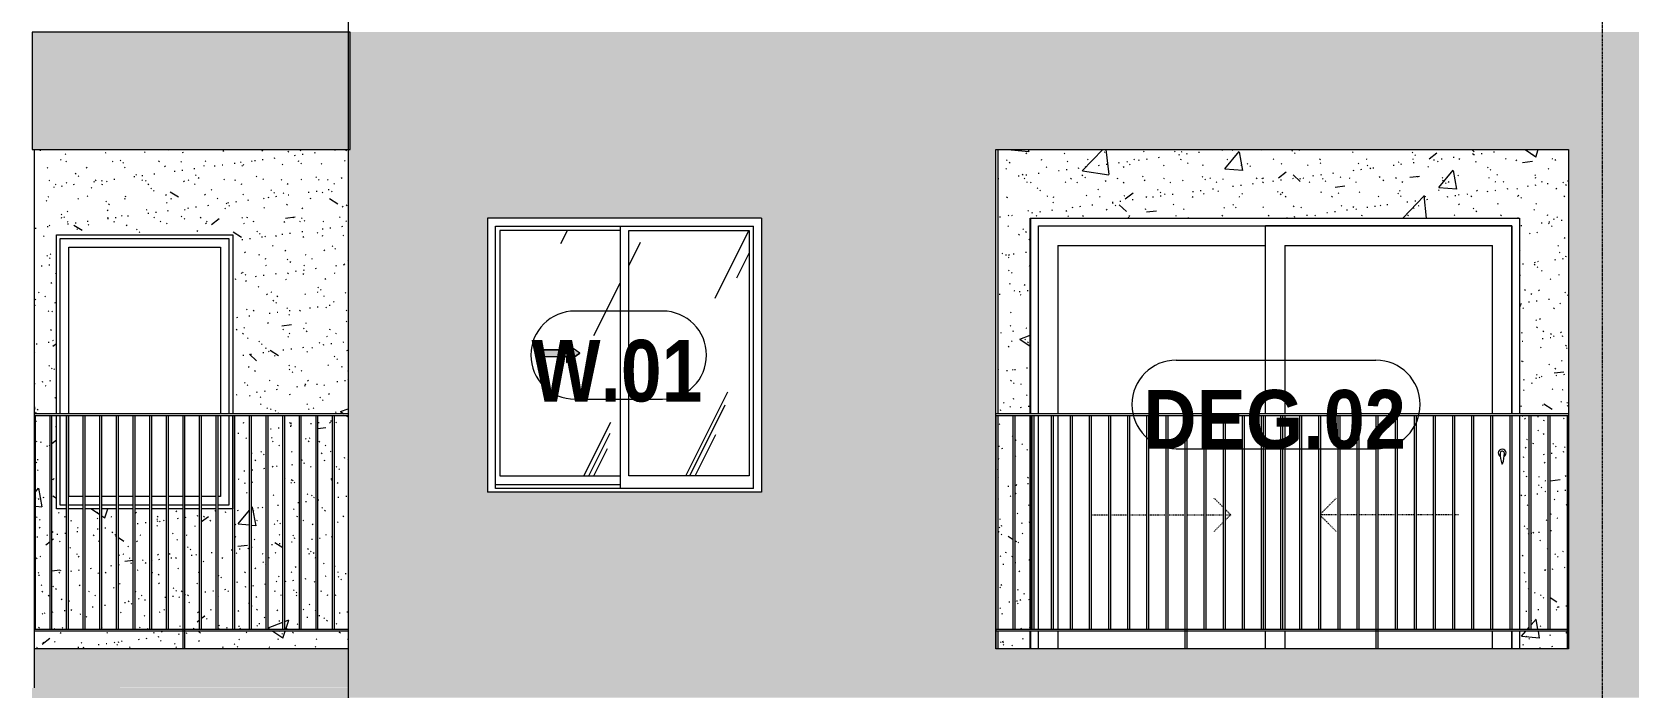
# Model space of a CAD drawing. Header units: millimetres. Extents: x 9199 to 175431, y -4466 to 35300.
# Drawn here: x 119576 to 127776, y 5600 to 8950 of the extents above; entities that cross this region are included whole.
import ezdxf

# ---------------------------------------------------------------- set-up
doc = ezdxf.new("R2010")
doc.units = ezdxf.units.MM
for name, pattern in [('1 NÉT CALL OUT', [6, 3, -3]), ('Dash', [6, 3, -3]), ('Grid Line', [22.225, 12.7, -3.175, 3.175, -3.175])]:
    doc.linetypes.add(name, pattern=pattern)
for name, color, linetype, lineweight in [('0-2', 250, 'Continuous', 5), ('A-DETL-GENF', 92, 'Continuous', 9), ('A-DETL-GENF-1', 92, '1 NÉT CALL OUT', 9), ('A-DOOR', 31, 'Continuous', 9), ('A-DOOR-FRAM', 31, 'Continuous', 9), ('A-DOOR-HDLN', 31, 'Dash', 18), ('A-DOOR-IDEN', 31, 'Continuous', 9), ('A-FLOR-HRAL', 11, 'Continuous', 9), ('A-FLOR-HRAL-1', 253, 'Continuous', 9), ('A-GLAZ', 151, 'Continuous', 9), ('A-GLAZ-1', 253, 'Continuous', 9), ('A-GLAZ-2', 7, 'Continuous', 9), ('A-GLAZ-3', 7, '1 NÉT CALL OUT', 9), ('A-GLAZ-IDEN', 152, 'Continuous', 9), ('A-WALL', 113, 'Continuous', 9), ('A-WALL-PATT-1', 9, 'Continuous', 9), ('A-WALL-PATT-2', 111, 'Continuous', 5), ('I-WALL', 2, 'Continuous', 9), ('I-WALL-1', 7, 'Continuous', 9), ('S-COLS-1', 7, 'Continuous', 9), ('S-GRID-1', 1, 'Grid Line', 9)]:
    doc.layers.add(name, color=color, linetype=linetype, lineweight=lineweight)
doc.styles.add('Arial_B_1', font='arialbd.ttf', dxfattribs={"width": 0.85, "height": 315})
doc.styles.add('Arial_B_2', font='arialbd.ttf', dxfattribs={"width": 0.9, "height": 300})
pattern_1 = [(50, (-51555.6, 1200), (1093.104, -95.634), [114.3, -1257.3]), (355, (-51555.6, 1200), (-211.46, 1146.34), [91.44, -1005.84]), (100.451, (-51464.5, 1192), (881.66, 1050.7), [97.14, -1068.54]), (46.184, (-51555.6, 1504.8), (1626.47, -252.26), [171.45, -1885.95]), (96.636, (-51420, 1483.8), (1424.42, 1484.57), [145.71, -1602.81]), (351.184, (-51555.6, 1504.8), (1424.43, 1484.55), [137.16, -1508.76]), (21, (-51403.2, 1428.6), (909.686, -613.59), [114.3, -1257.3]), (326, (-51403.2, 1428.6), (370.81, 1105.13), [91.44, -1005.84]), (71.451, (-51327.4, 1377.5), (1280.5, 491.53), [97.14, -1068.54]), (37.5, (-51555.58, 1200), (18.531, 507.33), [50.292, -943.356, 50.292, -970.788, -1009.65]), (37.5, (-51555.58, 1200), (18.531, 507.33), [-2014.73, 50.29, -959.36]), (7.5, (-51555.6, 1200), (400.918, 601.084), [50.292, -531.876, 50.292, -920.496, -384.81]), (7.5, (-51555.6, 1200), (400.918, 601.084), [-1552.956, 50.29, -334.52]), (327.5, (-51895.43, 1200), (813.545, -34.374), [50.292, -330.708, 50.292, -1138.428, -1577.34]), (327.5, (-51895.43, 1200), (813.545, -34.374), [-1569.72, 50.29, -1527.05]), (317.5, (-52047.8, 1200), (888.775, 152.56), [50.29, -445.01, 50.29, -739.14, -1120.14]), (317.5, (-52047.8, 1200), (888.775, 152.56), [-1284.73, 50.29, -1069.85])]
pattern_2 = [(37.5, (-51555.58, 1200), (-4.7995, 146.8239), [5.029, -110.795, 5.029, -124.511, -123.825]), (37.5, (-51555.58, 1200), (-4.7995, 146.8239), [-245.364, 5.029, -118.796]), (7.5, (-51555.58, 1200), (134.8574, 215.0472), [5.029, -57.455, 5.029, -99.365, -40.005]), (7.5, (-51555.58, 1200), (134.8574, 215.0472), [-166.878, 5.029, -34.976]), (327.5, (-51649.3, 1200), (237.2978, 0.4316), [5.029, -33.071, 5.029, -132.131, -179.07]), (327.5, (-51649.3, 1200), (237.2978, 0.4316), [-175.26, 5.029, -174.041]), (317.5, (-51649.3, 1200), (229.067, 66.8792), [5.029, -14.021, 5.029, -84.887, -102.87]), (317.5, (-51649.3, 1200), (229.067, 66.8792), [-108.966, 5.029, -97.841])]
pattern_3 = [(63.435, (-49765.3, 1304.34), (-0.001, 1524), [532.46, -2875.3]), (63.435, (-51289.3, 1304.34), (-0.001, 1524), [532.46, -2875.3]), (63.435, (-49035.8, 1598.8), (-0.001, 1524), [532.46, -2875.3]), (63.435, (-50559.8, 1598.8), (-0.001, 1524), [532.46, -2875.3]), (63.435, (-49146.2, 1494.84), (-0.001, 1524), [532.46, -2875.3]), (63.435, (-50670.2, 1494.84), (-0.001, 1524), [532.46, -2875.3]), (63.435, (-49258.75, 2090.1), (-0.001, 1524), [258.8, -3148.97]), (63.435, (-50782.75, 2090.1), (-0.001, 1524), [258.8, -3148.97]), (63.435, (-49332.36, 1997.95), (-0.001, 1524), [532.46, -2875.3]), (63.435, (-50856.36, 1997.95), (-0.001, 1524), [532.46, -2875.3]), (63.435, (-49319.4, 2064.1), (-0.001, 1524), [532.46, -2875.3]), (63.435, (-50843.4, 2064.1), (-0.001, 1524), [532.46, -2875.3]), (63.435, (-49934.2, 1773.94), (-0.001, 1524), [532.46, -2875.3]), (63.435, (-51458.2, 1773.94), (-0.001, 1524), [532.46, -2875.3]), (63.435, (-49921.24, 1851.9), (-0.001, 1524), [532.46, -2875.3]), (63.435, (-51445.24, 1851.9), (-0.001, 1524), [532.46, -2875.3]), (63.435, (-49917.74, 1908.1), (-0.001, 1524), [532.46, -2875.3]), (63.435, (-51441.74, 1908.1), (-0.001, 1524), [532.46, -2875.3])]

# ---------------------------------------------------------------- blocks, each defined once
blk = doc.blocks.new('NCV_TKTC_KET CAU_rvt-2-TKCS_MẶT ĐỨNG HƯỚNG TÂY')
at = {"layer": 'S-COLS-1'}
blk.add_line((-53711.9, 8350.1), (-53711.9, 5800), dxfattribs=at)
blk = doc.blocks.new('M_Fixed - 900 x 1400-901190-TKCS_MẶT ĐỨNG HƯỚNG TÂY')
at = {"layer": 'A-GLAZ-2'}
for p, q in [((-69617.9, 7000), (-69617.9, 7896)), ((-69617.9, 7896), (-68755.9, 7896)), ((-68755.9, 7896), (-68755.9, 7000)), ((-69573.9, 7000), (-69573.9, 7852)), ((-69573.9, 7852), (-68799.9, 7852)), ((-68799.9, 7852), (-68799.9, 7000)), ((-69617.9, 6534), (-69617.9, 6990)), ((-69573.9, 6578), (-69573.9, 6990)), ((-68799.9, 6990), (-68799.9, 6578)), ((-68755.9, 6990), (-68755.9, 6534)), ((-69500.5, 6578), (-69573.9, 6578)), ((-69415.6, 6578), (-69490.5, 6578)), ((-69330.7, 6578), (-69405.6, 6578)), ((-69245.7, 6578), (-69320.7, 6578)), ((-69160.8, 6578), (-69235.7, 6578)), ((-69075.8, 6578), (-69150.8, 6578)), ((-68990.9, 6578), (-69065.8, 6578)), ((-68906, 6578), (-68980.9, 6578)), ((-68821, 6578), (-68896, 6578)), ((-68799.9, 6578), (-68811, 6578)), ((-69585.5, 6534), (-69617.9, 6534)), ((-69500.5, 6534), (-69575.5, 6534)), ((-69415.6, 6534), (-69490.5, 6534)), ((-69330.7, 6534), (-69405.6, 6534)), ((-69245.7, 6534), (-69320.7, 6534)), ((-69160.8, 6534), (-69235.7, 6534)), ((-69075.8, 6534), (-69150.8, 6534)), ((-68990.9, 6534), (-69065.8, 6534)), ((-68906, 6534), (-68980.9, 6534)), ((-68821, 6534), (-68896, 6534)), ((-68755.9, 6534), (-68811, 6534))]:
    blk.add_line(p, q, dxfattribs=at)
blk = doc.blocks.new('Railing - 10mm-901206-TKCS_MẶT ĐỨNG HƯỚNG TÂY')
at = {"layer": 'A-FLOR-HRAL-1'}
for p, q in [((-68226.4, 5900), (-68226.4, 6990)), ((-68216.4, 5900), (-68216.4, 6990))]:
    blk.add_line(p, q, dxfattribs=at)
blk = doc.blocks.new('Railing - 50 x 10mm-901224-TKCS_MẶT ĐỨNG HƯỚNG TÂY')
at = {"layer": 'A-FLOR-HRAL-1'}
for p, q in [((-68990.9, 5800), (-68990.9, 6990)), ((-68980.9, 6990), (-68990.9, 6990)), ((-68980.9, 5800), (-68980.9, 6990))]:
    blk.add_line(p, q, dxfattribs=at)
blk = doc.blocks.new('Railing - 10mm-V147-TKCS_MẶT ĐỨNG HƯỚNG TÂY')
at = {"layer": 'A-FLOR-HRAL-1'}
blk.add_line((-69745.352937, 5900), (-69745.352937, 6990), dxfattribs=at)
blk = doc.blocks.new('Railing - Railing-1009616-TKCS_MẶT ĐỨNG HƯỚNG TÂY')
at = {"layer": 'A-FLOR-HRAL-1'}
for p, q in [((-61551.9, 5900), (-59946.9, 5900)), ((-59946.9, 5890), (-61551.9, 5890))]:
    blk.add_line(p, q, dxfattribs=at)
for name, p in [('Railing - 10mm-V147-TKCS_MẶT ĐỨNG HƯỚNG TÂY', (8200, 0)), ('Railing - 10mm-901206-TKCS_MẶT ĐỨNG HƯỚNG TÂY', (6756, 0)), ('Railing - 10mm-901206-TKCS_MẶT ĐỨNG HƯỚNG TÂY', (6841, 0)), ('Railing - 10mm-901206-TKCS_MẶT ĐỨNG HƯỚNG TÂY', (6925.9, 0)), ('Railing - 10mm-901206-TKCS_MẶT ĐỨNG HƯỚNG TÂY', (7010.8, 0)), ('Railing - 10mm-901206-TKCS_MẶT ĐỨNG HƯỚNG TÂY', (7095.8, 0)), ('Railing - 10mm-901206-TKCS_MẶT ĐỨNG HƯỚNG TÂY', (7180.7, 0)), ('Railing - 10mm-901206-TKCS_MẶT ĐỨNG HƯỚNG TÂY', (7265.7, 0)), ('Railing - 10mm-901206-TKCS_MẶT ĐỨNG HƯỚNG TÂY', (7350.6, 0)), ('Railing - 50 x 10mm-901224-TKCS_MẶT ĐỨNG HƯỚNG TÂY', (8200, 0)), ('Railing - 10mm-901206-TKCS_MẶT ĐỨNG HƯỚNG TÂY', (7520.5, 0)), ('Railing - 10mm-901206-TKCS_MẶT ĐỨNG HƯỚNG TÂY', (7605.4, 0)), ('Railing - 10mm-901206-TKCS_MẶT ĐỨNG HƯỚNG TÂY', (7690.4, 0)), ('Railing - 10mm-901206-TKCS_MẶT ĐỨNG HƯỚNG TÂY', (7775.3, 0)), ('Railing - 10mm-901206-TKCS_MẶT ĐỨNG HƯỚNG TÂY', (7860.2, 0)), ('Railing - 10mm-901206-TKCS_MẶT ĐỨNG HƯỚNG TÂY', (7945.2, 0)), ('Railing - 10mm-901206-TKCS_MẶT ĐỨNG HƯỚNG TÂY', (8030.1, 0)), ('Railing - 10mm-901206-TKCS_MẶT ĐỨNG HƯỚNG TÂY', (8115.1, 0)), ('Railing - 10mm-901206-TKCS_MẶT ĐỨNG HƯỚNG TÂY', (8200, 0))]:
    blk.add_blockref(name, p)
blk = doc.blocks.new('Top Rail Type - Top Rail_Internal_-1009617-TKCS_MẶT ĐỨNG HƯỚNG TÂY')
at = {"layer": 'A-FLOR-HRAL-1'}
for p, q in [((-59946.9, 7000), (-61551.9, 7000)), ((-59946.9, 6990), (-61551.9, 6990))]:
    blk.add_line(p, q, dxfattribs=at)
blk = doc.blocks.new('NCV_TKTC_TANG 2_rvt-2-TKCS_MẶT ĐỨNG HƯỚNG TÂY')
at = {"layer": 'A-WALL-PATT-1'}
h = blk.add_hatch(dxfattribs=at)
h.set_pattern_fill('FP_19', color=256, style=0, pattern_type=2)
h.set_pattern_definition(pattern_1)
h.paths.add_polyline_path([(-60049.2, 5800), (-59946.9, 5800), (-59946.9, 5890), (-60780.9, 5890), (-60780.9, 5800), (-60654.5, 5800)])
h.paths.add_polyline_path([(-61375.9, 5800), (-60790.9, 5800), (-60790.9, 5890), (-61551.9, 5890), (-61551.9, 5800), (-61532, 5800)])
h.paths.add_polyline_path([(-60780.9, 5900), (-60706, 5900), (-60706, 6515), (-60780.9, 6515), (-60780.9, 6307.1)])
h.paths.add_polyline_path([(-60696, 5900), (-60621, 5900), (-60621, 6515), (-60696, 6515), (-60696, 6379.5)])
h.paths.add_polyline_path([(-60790.9, 5900), (-60790.9, 6515), (-60865.8, 6515), (-60865.8, 5900)])
h.paths.add_polyline_path([(-61470.4, 5900), (-61470.4, 6990), (-61545.4, 6990), (-61545.4, 5900), (-61518.7, 5900)])
h.paths.add_polyline_path([(-61460.4, 5900), (-61385.5, 5900), (-61385.5, 6515), (-61436.9, 6515), (-61436.9, 6990), (-61460.4, 6990), (-61460.4, 6338.5)])
h.paths.add_polyline_path([(-61375.5, 5900), (-61300.5, 5900), (-61300.5, 6515), (-61375.5, 6515)])
h.paths.add_polyline_path([(-61258.6, 5900), (-61215.6, 5900), (-61215.6, 6515), (-61290.5, 6515), (-61290.5, 5900)])
h.paths.add_polyline_path([(-60875.8, 5900), (-60875.8, 6515), (-60950.8, 6515), (-60950.8, 5900)])
h.paths.add_polyline_path([(-60960.8, 5900), (-60960.8, 6515), (-61035.7, 6515), (-61035.7, 5900)])
h.paths.add_polyline_path([(-61045.7, 5900), (-61045.7, 6515), (-61120.7, 6515), (-61120.7, 5900)])
h.paths.add_polyline_path([(-61130.7, 5900), (-61130.7, 6515), (-61205.6, 6515), (-61205.6, 5900)])
h.paths.add_polyline_path([(-59946.9, 5900), (-59946.9, 6990), (-60016.4, 6990), (-60016.4, 5900), (-60012.1, 5900)])
h.paths.add_polyline_path([(-60611, 5900), (-60536.1, 5900), (-60536.9, 6515), (-60611, 6515), (-60611, 6451.9)])
h.paths.add_polyline_path([(-60526.1, 5900), (-60451.1, 5900), (-60451.1, 6990), (-60526.1, 6990), (-60526.1, 6499.1)])
h.paths.add_polyline_path([(-60366.2, 5900), (-60366.2, 6990), (-60441.1, 6990), (-60441.1, 5900)])
h.paths.add_polyline_path([(-60356.2, 5900), (-60281.3, 5900), (-60281.3, 6990), (-60356.2, 6990), (-60356.2, 6250)])
h.paths.add_polyline_path([(-60196.3, 5900), (-60196.3, 6990), (-60271.3, 6990), (-60271.3, 5900)])
h.paths.add_polyline_path([(-60186.3, 5900), (-60111.4, 5900), (-60111.4, 6990), (-60186.3, 6990), (-60186.3, 6000.9)])
h.paths.add_polyline_path([(-60101.4, 5900), (-60026.4, 5900), (-60026.4, 6990), (-60101.4, 6990), (-60101.4, 6242.9)])
h.paths.add_polyline_path([(-60536.9, 7000), (-59946.9, 7000), (-59946.9, 8350), (-61551.9, 8350), (-61551.9, 7000), (-61436.9, 7000), (-61436.9, 7915), (-60536.9, 7915), (-60536.9, 7812.4)])
h = blk.add_hatch(dxfattribs=at)
h.set_pattern_fill('FP_20', color=256, style=0, pattern_type=2)
h.set_pattern_definition(pattern_2)
h.paths.add_polyline_path([(-60049.2, 5800), (-59946.9, 5800), (-59946.9, 5890), (-60780.9, 5890), (-60780.9, 5800), (-60654.5, 5800)])
h.paths.add_polyline_path([(-61375.9, 5800), (-60790.9, 5800), (-60790.9, 5890), (-61551.9, 5890), (-61551.9, 5800), (-61532, 5800)])
h.paths.add_polyline_path([(-60780.9, 5900), (-60706, 5900), (-60706, 6515), (-60780.9, 6515), (-60780.9, 6307.1)])
h.paths.add_polyline_path([(-60696, 5900), (-60621, 5900), (-60621, 6515), (-60696, 6515), (-60696, 6379.5)])
h.paths.add_polyline_path([(-60790.9, 5900), (-60790.9, 6515), (-60865.8, 6515), (-60865.8, 5900)])
h.paths.add_polyline_path([(-61470.4, 5900), (-61470.4, 6990), (-61545.4, 6990), (-61545.4, 5900), (-61518.7, 5900)])
h.paths.add_polyline_path([(-61460.4, 5900), (-61385.5, 5900), (-61385.5, 6515), (-61436.9, 6515), (-61436.9, 6990), (-61460.4, 6990), (-61460.4, 6338.5)])
h.paths.add_polyline_path([(-61375.5, 5900), (-61300.5, 5900), (-61300.5, 6515), (-61375.5, 6515)])
h.paths.add_polyline_path([(-61258.6, 5900), (-61215.6, 5900), (-61215.6, 6515), (-61290.5, 6515), (-61290.5, 5900)])
h.paths.add_polyline_path([(-60875.8, 5900), (-60875.8, 6515), (-60950.8, 6515), (-60950.8, 5900)])
h.paths.add_polyline_path([(-60960.8, 5900), (-60960.8, 6515), (-61035.7, 6515), (-61035.7, 5900)])
h.paths.add_polyline_path([(-61045.7, 5900), (-61045.7, 6515), (-61120.7, 6515), (-61120.7, 5900)])
h.paths.add_polyline_path([(-61130.7, 5900), (-61130.7, 6515), (-61205.6, 6515), (-61205.6, 5900)])
h.paths.add_polyline_path([(-59946.9, 5900), (-59946.9, 6990), (-60016.4, 6990), (-60016.4, 5900), (-60012.1, 5900)])
h.paths.add_polyline_path([(-60611, 5900), (-60536.1, 5900), (-60536.9, 6515), (-60611, 6515), (-60611, 6451.9)])
h.paths.add_polyline_path([(-60526.1, 5900), (-60451.1, 5900), (-60451.1, 6990), (-60526.1, 6990), (-60526.1, 6499.1)])
h.paths.add_polyline_path([(-60366.2, 5900), (-60366.2, 6990), (-60441.1, 6990), (-60441.1, 5900)])
h.paths.add_polyline_path([(-60356.2, 5900), (-60281.3, 5900), (-60281.3, 6990), (-60356.2, 6990), (-60356.2, 6250)])
h.paths.add_polyline_path([(-60196.3, 5900), (-60196.3, 6990), (-60271.3, 6990), (-60271.3, 5900)])
h.paths.add_polyline_path([(-60186.3, 5900), (-60111.4, 5900), (-60111.4, 6990), (-60186.3, 6990), (-60186.3, 6000.9)])
h.paths.add_polyline_path([(-60101.4, 5900), (-60026.4, 5900), (-60026.4, 6990), (-60101.4, 6990), (-60101.4, 6242.9)])
h.paths.add_polyline_path([(-60536.9, 7000), (-59946.9, 7000), (-59946.9, 8350), (-61551.9, 8350), (-61551.9, 7000), (-61436.9, 7000), (-61436.9, 7915), (-60536.9, 7915), (-60536.9, 7812.4)])
h = blk.add_hatch(dxfattribs=at)
h.set_pattern_fill('FP_19', color=256, style=0, pattern_type=2)
h.set_pattern_definition(pattern_1)
h.paths.add_polyline_path([(-53716.9, 5800), (-53716.9, 5890), (-53962.4, 5890), (-53962.4, 5800)])
h.paths.add_polyline_path([(-56616.4, 5800), (-56462.4, 5800), (-56462.4, 5890), (-56626.9, 5890), (-56626.9, 5800)])
h.paths.add_polyline_path([(-56462.4, 5900), (-56462.4, 6990), (-56538.8, 6990), (-56538.8, 5900)])
h.paths.add_polyline_path([(-56555.6, 5900), (-56548.8, 5900), (-56548.8, 6990), (-56626.9, 6990), (-56626.9, 5900), (-56609.4, 5900)])
h.paths.add_polyline_path([(-53962.4, 5900), (-53912.2, 5900), (-53912.2, 6990), (-53962.4, 6990), (-53962.4, 6716.4)])
h.paths.add_polyline_path([(-53902.2, 5900), (-53814.6, 5900), (-53814.6, 6990), (-53902.2, 6990), (-53902.2, 6716.4)])
h.paths.add_polyline_path([(-53804.6, 5900), (-53716.9, 5900), (-53716.9, 6990), (-53804.6, 6990), (-53804.6, 6716.4)])
h.paths.add_polyline_path([(-56532.4, 7000), (-56462.4, 7000), (-56462.4, 8000), (-53962.4, 8000), (-53962.4, 7000), (-53711.9, 7000), (-53711.9, 8350), (-56626.9, 8350), (-56626.9, 7000)])
h = blk.add_hatch(dxfattribs=at)
h.set_pattern_fill('FP_20', color=256, style=0, pattern_type=2)
h.set_pattern_definition(pattern_2)
h.paths.add_polyline_path([(-53716.9, 5800), (-53716.9, 5890), (-53962.4, 5890), (-53962.4, 5800)])
h.paths.add_polyline_path([(-56616.4, 5800), (-56462.4, 5800), (-56462.4, 5890), (-56626.9, 5890), (-56626.9, 5800)])
h.paths.add_polyline_path([(-56462.4, 5900), (-56462.4, 6990), (-56538.8, 6990), (-56538.8, 5900)])
h.paths.add_polyline_path([(-56555.6, 5900), (-56548.8, 5900), (-56548.8, 6990), (-56626.9, 6990), (-56626.9, 5900), (-56609.4, 5900)])
h.paths.add_polyline_path([(-53962.4, 5900), (-53912.2, 5900), (-53912.2, 6990), (-53962.4, 6990), (-53962.4, 6716.4)])
h.paths.add_polyline_path([(-53902.2, 5900), (-53814.6, 5900), (-53814.6, 6990), (-53902.2, 6990), (-53902.2, 6716.4)])
h.paths.add_polyline_path([(-53804.6, 5900), (-53716.9, 5900), (-53716.9, 6990), (-53804.6, 6990), (-53804.6, 6716.4)])
h.paths.add_polyline_path([(-56532.4, 7000), (-56462.4, 7000), (-56462.4, 8000), (-53962.4, 8000), (-53962.4, 7000), (-53711.9, 7000), (-53711.9, 8350), (-56626.9, 8350), (-56626.9, 7000)])
at = {"layer": 'I-WALL-1'}
for p, q in [((-56626.9, 8350), (-56626.9, 7000)), ((-56462.4, 7000), (-56462.4, 8000)), ((-56462.4, 8000), (-53962.4, 8000)), ((-53962.4, 8000), (-53962.4, 7000)), ((-61436.9, 7000), (-61436.9, 7915)), ((-61436.9, 7915), (-60536.9, 7915)), ((-60536.9, 7915), (-60536.9, 7000)), ((-61436.9, 6515), (-61436.9, 6990)), ((-60536.9, 6990), (-60536.9, 6515)), ((-56626.9, 6990), (-56626.9, 5900)), ((-56462.4, 5900), (-56462.4, 6990)), ((-53962.4, 6990), (-53962.4, 5900)), ((-61385.5, 6515), (-61436.9, 6515)), ((-61300.5, 6515), (-61375.5, 6515)), ((-61215.6, 6515), (-61290.5, 6515)), ((-61130.7, 6515), (-61205.6, 6515)), ((-61045.7, 6515), (-61120.7, 6515)), ((-60960.8, 6515), (-61035.7, 6515)), ((-60875.8, 6515), (-60950.8, 6515)), ((-60790.9, 6515), (-60865.8, 6515)), ((-60706, 6515), (-60780.9, 6515)), ((-60621, 6515), (-60696, 6515)), ((-60536.9, 6515), (-60611, 6515)), ((-56626.9, 5890), (-56626.9, 5800)), ((-56462.4, 5800), (-56462.4, 5890)), ((-53962.4, 5890), (-53962.4, 5800))]:
    blk.add_line(p, q, dxfattribs=at)
at = {"layer": 'A-FLOR-HRAL-1'}
for name in ['Top Rail Type - Top Rail_Internal_-1009617-TKCS_MẶT ĐỨNG HƯỚNG TÂY', 'Railing - Railing-1009616-TKCS_MẶT ĐỨNG HƯỚNG TÂY']:
    blk.add_blockref(name, (0, 0), dxfattribs=at)
at = {"layer": 'A-GLAZ-1'}
blk.add_blockref('M_Fixed - 900 x 1400-901190-TKCS_MẶT ĐỨNG HƯỚNG TÂY', (8200, 0), dxfattribs=at)
blk = doc.blocks.new('1_FAMILY RVT - W01-WxH 1400x1400xmm-V154-TKCS_MẶT ĐỨNG HƯỚNG TÂY')
at = {"layer": 'A-DETL-GENF-1'}
blk.add_hatch(color=256, dxfattribs=at).paths.add_polyline_path([(-58830.8, 7262.1), (-58763.1, 7309.5), (-58830.8, 7357), (-58830.8, 7326.5), (-58966.3, 7326.5), (-58966.3, 7292.6), (-58830.8, 7292.6)])
at = {"layer": 'A-GLAZ'}
h = blk.add_hatch(dxfattribs=at)
h.set_pattern_fill('FP_18', color=256, style=0, pattern_type=2)
h.set_pattern_definition(pattern_3)
h.paths.add_polyline_path([(-58557.5, 6682.5), (-58557.5, 7936.5), (-59171.8, 7936.5), (-59171.8, 6682.5)])
h.paths.add_polyline_path([(-58830.8, 7262.1), (-58830.8, 7292.6), (-58966.3, 7292.6), (-58966.3, 7326.5), (-58830.8, 7326.5), (-58830.8, 7357), (-58763.1, 7309.5), (-58787.3, 7292.6)])
h = blk.add_hatch(dxfattribs=at)
h.set_pattern_fill('FP_18', color=256, style=0, pattern_type=2)
h.set_pattern_definition(pattern_3)
h.paths.add_polyline_path([(-57898.8, 6682.5), (-57898.8, 7936.5), (-58513.1, 7936.5), (-58513.1, 6682.5)])
at = {"layer": 'A-DETL-GENF'}
for p, q in [((-58966.3, 7326.5), (-58966.3, 7292.6)), ((-58966.3, 7326.5), (-58830.8, 7326.5)), ((-58830.8, 7326.5), (-58966.3, 7326.5)), ((-58966.3, 7326.5), (-58966.3, 7292.6)), ((-58830.8, 7357), (-58830.8, 7326.5)), ((-58763.1, 7309.5), (-58830.8, 7357)), ((-58763.1, 7309.5), (-58830.8, 7357)), ((-58830.8, 7357), (-58830.8, 7326.5)), ((-58763.1, 7309.5), (-58830.8, 7262.1)), ((-58830.8, 7262.1), (-58763.1, 7309.5)), ((-58966.3, 7292.6), (-58830.8, 7292.6)), ((-58966.3, 7292.6), (-58830.8, 7292.6)), ((-58830.8, 7292.6), (-58830.8, 7262.1)), ((-58830.8, 7292.6), (-58830.8, 7262.1))]:
    blk.add_line(p, q, dxfattribs=at)
at = {"layer": 'A-GLAZ'}
for p, q in [((-57835.3, 8000), (-59235.3, 8000)), ((-59235.3, 8000), (-59235.3, 6600)), ((-59194.4, 7959.1), (-57876.2, 7959.1)), ((-59194.4, 6619), (-59194.4, 7959.1)), ((-58557.5, 7959.1), (-58557.5, 6619)), ((-57876.2, 6619), (-57876.2, 7959.1)), ((-57835.3, 8000), (-57835.3, 6600)), ((-59171.8, 7936.5), (-59171.8, 6682.5)), ((-58557.5, 7936.5), (-59171.8, 7936.5)), ((-58513.1, 6682.5), (-58513.1, 7936.5)), ((-58513.1, 7936.5), (-57898.8, 7936.5)), ((-57898.8, 7936.5), (-57898.8, 6682.5)), ((-59171.8, 6682.5), (-58557.5, 6682.5)), ((-57898.8, 6682.5), (-58513.1, 6682.5)), ((-57835.3, 6600), (-59235.3, 6600)), ((-58557.5, 6638.1), (-59194.4, 6638.1)), ((-58557.5, 6638.1), (-59194.4, 6638.1)), ((-57876.2, 6619), (-59194.4, 6619))]:
    blk.add_line(p, q, dxfattribs=at)
blk = doc.blocks.new('Railing - 10mm-1251313-TKCS_MẶT ĐỨNG HƯỚNG TÂY')
at = {"layer": 'A-FLOR-HRAL'}
for p, q in [((-70214.4, 2500), (-70214.4, 3590)), ((-70204.4, 2500), (-70204.4, 3590))]:
    blk.add_line(p, q, dxfattribs=at)
blk = doc.blocks.new('Railing - 50 x 10mm-V205-TKCS_MẶT ĐỨNG HƯỚNG TÂY')
at = {"layer": 'A-FLOR-HRAL'}
for p, q in [((-71091.4, 5800), (-71091.4, 6990)), ((-71081.4, 6990), (-71091.4, 6990)), ((-71081.4, 5800), (-71081.4, 6990))]:
    blk.add_line(p, q, dxfattribs=at)
blk = doc.blocks.new('Railing - 50 x 10mm-V206-TKCS_MẶT ĐỨNG HƯỚNG TÂY')
at = {"layer": 'A-FLOR-HRAL'}
for p in [(-70116.9, 5800), (-70111.9, 6990)]:
    blk.add_line(p, (-70116.9, 6990), dxfattribs=at)
blk = doc.blocks.new('Railing - 50 x 10mm-V209-TKCS_MẶT ĐỨNG HƯỚNG TÂY')
at = {"layer": 'A-FLOR-HRAL'}
blk.add_line((-56636.5, 5800), (-56636.5, 6990), dxfattribs=at)
blk = doc.blocks.new('Railing - Railing-3231112-TKCS_MẶT ĐỨNG HƯỚNG TÂY')
at = {"layer": 'A-FLOR-HRAL'}
for p, q in [((-56636.9, 5900), (-53711.9, 5900)), ((-53711.9, 5890), (-56636.9, 5890))]:
    blk.add_line(p, q, dxfattribs=at)
for name, p in [('Railing - 50 x 10mm-V209-TKCS_MẶT ĐỨNG HƯỚNG TÂY', (0, 0)), ('Railing - 10mm-1251313-TKCS_MẶT ĐỨNG HƯỚNG TÂY', (13665.6, 3400)), ('Railing - 10mm-1251313-TKCS_MẶT ĐỨNG HƯỚNG TÂY', (13763.2, 3400)), ('Railing - 10mm-1251313-TKCS_MẶT ĐỨNG HƯỚNG TÂY', (13860.9, 3400)), ('Railing - 10mm-1251313-TKCS_MẶT ĐỨNG HƯỚNG TÂY', (13958.5, 3400)), ('Railing - 10mm-1251313-TKCS_MẶT ĐỨNG HƯỚNG TÂY', (14056.2, 3400)), ('Railing - 10mm-1251313-TKCS_MẶT ĐỨNG HƯỚNG TÂY', (14153.8, 3400)), ('Railing - 10mm-1251313-TKCS_MẶT ĐỨNG HƯỚNG TÂY', (14251.5, 3400)), ('Railing - 10mm-1251313-TKCS_MẶT ĐỨNG HƯỚNG TÂY', (14349.1, 3400)), ('Railing - 10mm-1251313-TKCS_MẶT ĐỨNG HƯỚNG TÂY', (14446.8, 3400)), ('Railing - 50 x 10mm-V205-TKCS_MẶT ĐỨNG HƯỚNG TÂY', (15421.4, 0)), ('Railing - 10mm-1251313-TKCS_MẶT ĐỨNG HƯỚNG TÂY', (14642.1, 3400)), ('Railing - 10mm-1251313-TKCS_MẶT ĐỨNG HƯỚNG TÂY', (14739.7, 3400)), ('Railing - 10mm-1251313-TKCS_MẶT ĐỨNG HƯỚNG TÂY', (14837.4, 3400)), ('Railing - 10mm-1251313-TKCS_MẶT ĐỨNG HƯỚNG TÂY', (14935, 3400)), ('Railing - 10mm-1251313-TKCS_MẶT ĐỨNG HƯỚNG TÂY', (15032.7, 3400)), ('Railing - 10mm-1251313-TKCS_MẶT ĐỨNG HƯỚNG TÂY', (15130.3, 3400)), ('Railing - 10mm-1251313-TKCS_MẶT ĐỨNG HƯỚNG TÂY', (15228, 3400)), ('Railing - 10mm-1251313-TKCS_MẶT ĐỨNG HƯỚNG TÂY', (15325.6, 3400)), ('Railing - 10mm-1251313-TKCS_MẶT ĐỨNG HƯỚNG TÂY', (15423.3, 3400)), ('Railing - 50 x 10mm-V205-TKCS_MẶT ĐỨNG HƯỚNG TÂY', (16397.9, 0)), ('Railing - 10mm-1251313-TKCS_MẶT ĐỨNG HƯỚNG TÂY', (15618.6, 3400)), ('Railing - 10mm-1251313-TKCS_MẶT ĐỨNG HƯỚNG TÂY', (15716.2, 3400)), ('Railing - 10mm-1251313-TKCS_MẶT ĐỨNG HƯỚNG TÂY', (15813.9, 3400)), ('Railing - 10mm-1251313-TKCS_MẶT ĐỨNG HƯỚNG TÂY', (15911.5, 3400)), ('Railing - 10mm-1251313-TKCS_MẶT ĐỨNG HƯỚNG TÂY', (16009.2, 3400)), ('Railing - 10mm-1251313-TKCS_MẶT ĐỨNG HƯỚNG TÂY', (16106.8, 3400)), ('Railing - 10mm-1251313-TKCS_MẶT ĐỨNG HƯỚNG TÂY', (16204.5, 3400)), ('Railing - 10mm-1251313-TKCS_MẶT ĐỨNG HƯỚNG TÂY', (16302.1, 3400)), ('Railing - 10mm-1251313-TKCS_MẶT ĐỨNG HƯỚNG TÂY', (16399.8, 3400)), ('Railing - 50 x 10mm-V206-TKCS_MẶT ĐỨNG HƯỚNG TÂY', (16400, 0))]:
    blk.add_blockref(name, p)
blk = doc.blocks.new('Top Rail Type - Top Rail_Internal_-3231115-TKCS_MẶT ĐỨNG HƯỚNG TÂY')
at = {"layer": 'A-FLOR-HRAL'}
for p, q in [((-53711.9, 7000), (-56636.9, 7000)), ((-53711.9, 6990), (-56636.9, 6990))]:
    blk.add_line(p, q, dxfattribs=at)
blk = doc.blocks.new('DEG_02-DEG_03 - DEG_02-2500x2400mm-CỬA ĐI 02 CÁNH TRƯỢT-V215-TKCS_MẶT ĐỨNG HƯỚNG TÂY')
at = {"layer": 'A-DOOR'}
for p, q in [((-54000.3, 7960), (-55260.3, 7960)), ((-55260.3, 7000), (-55260.3, 7960)), ((-54000.3, 7960), (-54000.3, 7000)), ((-56320.3, 7860), (-56320.3, 7000)), ((-56320.3, 7860), (-55260.3, 7860)), ((-55160.3, 7860), (-55160.3, 7000)), ((-55160.3, 7860), (-54100.3, 7860)), ((-54100.3, 7000), (-54100.3, 7860)), ((-56320.3, 6990), (-56320.3, 5900)), ((-55260.3, 5900), (-55260.3, 6990)), ((-55160.3, 6990), (-55160.3, 5900)), ((-56320.3, 5890), (-56320.3, 5800)), ((-55260.3, 5800), (-55260.3, 5890)), ((-55160.3, 5890), (-55160.3, 5800)), ((-54100.3, 5800), (-54100.3, 5890)), ((-54000.3, 5890), (-54000.3, 5800))]:
    blk.add_line(p, q, dxfattribs=at)
at = {"layer": 'A-DOOR', "flags": 128}
blk.add_lwpolyline([(-54048.8, 6808.7), (-54048.8, 6808.7), (-54048.8, 6808.7), (-54048.8, 6808.7), (-54048.8, 6808.7), (-54048.9, 6808.7), (-54048.9, 6808.7), (-54048.9, 6808.7), (-54048.9, 6808.7), (-54048.9, 6808.7), (-54049, 6808.7), (-54049, 6808.7), (-54049, 6808.7), (-54049, 6808.7), (-54049.1, 6808.7), (-54049.1, 6808.7), (-54049.1, 6808.7), (-54049.2, 6808.7), (-54049.2, 6808.7), (-54049.3, 6808.7), (-54049.3, 6808.7), (-54049.4, 6808.7), (-54049.4, 6808.7), (-54049.5, 6808.7), (-54049.5, 6808.7), (-54049.6, 6808.7), (-54049.6, 6808.7), (-54049.7, 6808.7), (-54049.7, 6808.7), (-54049.8, 6808.7), (-54049.8, 6808.7), (-54049.9, 6808.7), (-54049.9, 6808.7), (-54050, 6808.7), (-54050.1, 6808.7), (-54050.1, 6808.7), (-54050.2, 6808.7), (-54050.2, 6808.7), (-54050.3, 6808.7), (-54050.4, 6808.7), (-54050.4, 6808.7), (-54050.5, 6808.7), (-54050.5, 6808.7), (-54050.6, 6808.7), (-54050.7, 6808.7), (-54050.7, 6808.7), (-54050.8, 6808.7), (-54050.8, 6808.7), (-54050.9, 6808.7), (-54050.9, 6808.7), (-54051, 6808.7), (-54051, 6808.7), (-54051.1, 6808.7), (-54051.1, 6808.7), (-54051.2, 6808.7), (-54051.2, 6808.7), (-54051.3, 6808.7), (-54051.3, 6808.7), (-54051.4, 6808.7), (-54051.4, 6808.7), (-54051.5, 6808.7), (-54051.5, 6808.7), (-54051.5, 6808.7), (-54051.6, 6808.7), (-54051.6, 6808.7), (-54051.6, 6808.7), (-54051.7, 6808.7), (-54051.7, 6808.7), (-54051.7, 6808.7), (-54051.7, 6808.7), (-54051.7, 6808.7), (-54051.8, 6808.7), (-54051.8, 6808.7), (-54051.8, 6808.7), (-54051.8, 6808.7), (-54051.8, 6808.7), (-54051.8, 6808.7)], dxfattribs=at)
at = {"layer": 'A-DOOR'}
for centre, radius, start, end in [((-54050.3, 6800), 20, 0, 180), ((-54051.8, 6799.2), 9.45, 90, 180), ((-54048.8, 6799.2), 9.45, 0, 90), ((-54050.3, 6800), 20, 180, 240), ((-53896.5, 6799.2), 164.8, 180, 199.13397), ((-54049.9, 6746), 2.34, 199.13397, 261.03098), ((-54050.7, 6746), 2.34, 278.96902, 340.86603), ((-54204.1, 6799.2), 164.8, 340.86603, 0), ((-54050.3, 6800), 20, 300, 0)]:
    blk.add_arc(centre, radius, start, end, dxfattribs=at)
at = {"layer": 'A-DOOR-FRAM'}
for p, q in [((-56460.3, 8000), (-56460.3, 7000)), ((-56420.3, 7000), (-56420.3, 7960)), ((-56420.3, 7960), (-54000.3, 7960)), ((-54000.3, 7000), (-54000.3, 7960)), ((-56460.3, 6990), (-56460.3, 5900)), ((-56420.3, 5900), (-56420.3, 6990)), ((-56460.3, 5890), (-56460.3, 5800)), ((-56420.3, 5800), (-56420.3, 5890)), ((-54000.3, 5800), (-54000.3, 5890))]:
    blk.add_line(p, q, dxfattribs=at)
at = {"layer": 'A-DOOR-HDLN'}
for p, q in [((-55474.7, 6521.3), (-55522.4, 6569.1)), ((-54976.4, 6490.9), (-54898.2, 6569.1)), ((-56147.6, 6484.2), (-56060.6, 6484.2)), ((-56050.6, 6484.2), (-55962.9, 6484.2)), ((-55952.9, 6484.2), (-55865.3, 6484.2)), ((-55855.3, 6484.2), (-55767.6, 6484.2)), ((-55757.6, 6484.2), (-55670, 6484.2)), ((-55660, 6484.2), (-55572.3, 6484.2)), ((-55562.3, 6484.2), (-55474.7, 6484.2)), ((-55437.6, 6484.2), (-55464.7, 6511.3)), ((-55437.6, 6484.2), (-55464.7, 6457.1)), ((-55464.7, 6484.2), (-55437.6, 6484.2)), ((-54888.7, 6484.2), (-54976.4, 6484.2)), ((-54791.1, 6484.2), (-54878.7, 6484.2)), ((-54693.4, 6484.2), (-54781.1, 6484.2)), ((-54595.8, 6484.2), (-54683.4, 6484.2)), ((-54498.1, 6484.2), (-54585.8, 6484.2)), ((-54400.5, 6484.2), (-54488.1, 6484.2)), ((-54302.8, 6484.2), (-54390.5, 6484.2)), ((-54273.1, 6484.2), (-54292.8, 6484.2)), ((-55474.7, 6447.1), (-55522.4, 6399.4)), ((-54976.4, 6477.6), (-54898.2, 6399.4))]:
    blk.add_line(p, q, dxfattribs=at)
blk = doc.blocks.new('SSA-WINDOW TAG - 10-2062020-TKCS_MẶT ĐỨNG HƯỚNG TÂY')
at = {"layer": 'A-GLAZ-IDEN'}
for p, q in [((-74740.8, 10925), (-75188.4, 10925)), ((-75188.4, 10475), (-74740.8, 10475))]:
    blk.add_line(p, q, dxfattribs=at)
for centre, start, end in [((-75188.4, 10700), 90, 270), ((-74740.8, 10700), 270, 90)]:
    blk.add_arc(centre, 225, start, end, dxfattribs=at)
blk = doc.blocks.new('STN_Door Tag - STN_Door Tag-1788670-TKCS_MẶT ĐỨNG HƯỚNG TÂY')
at = {"layer": 'A-DOOR-IDEN'}
for p, q in [((-35037.4, 2034.3), (-34017.3, 2034.3)), ((-35037.4, 1581.5), (-34017.3, 1581.5))]:
    blk.add_line(p, q, dxfattribs=at)
for centre, start, end in [((-35037.4, 1807.9), 90, 270), ((-34017.3, 1807.9), 270, 90)]:
    blk.add_arc(centre, 226.4, start, end, dxfattribs=at)

msp = doc.modelspace()

# ---------------------------------------------------------------- hatches: boundary and pattern name
at = {"layer": 'A-WALL-PATT-2'}
for points in [[(119576.2, 8350), (121201.2, 8350), (121201.2, 8950), (119576.2, 8950), (119576.2, 8908.4)], [(119605.4, 5600), (121191.2, 5601.2), (121191.2, 5800), (119586.2, 5800), (119586.2, 5600)], [(121191.2, 4950), (121201.2, 4950), (121201.2, 5600), (119576.2, 5600), (119576.2, 4950)]]:
    msp.add_hatch(color=256, dxfattribs=at).paths.add_polyline_path(points)
h = msp.add_hatch(color=256, dxfattribs=at)
h.paths.add_polyline_path([(124297.9, 5550), (124297.9, 8950), (121191.2, 8950), (121191.2, 5550), (123658.2, 5550)])
h.paths.add_polyline_path([(123302.9, 6600), (121902.9, 6600), (121902.9, 8000), (123302.9, 8000), (123302.9, 6619)])
h = msp.add_hatch(color=256, dxfattribs=at)
h.paths.add_polyline_path([(124297.9, 5550), (127786.2, 5550), (127786.2, 8950), (124297.9, 8950), (124297.9, 5620.4)])
h.paths.add_polyline_path([(124501.2, 5800), (124501.2, 8350), (127426.7, 8350), (127426.7, 5800), (125774.5, 5800)])

# ---------------------------------------------------------------- linework, layer by layer
at = {"layer": 'A-WALL'}
for p, q in [((121191.2, 15750), (121191.2, 5550)), ((124501.2, 8350), (127426.7, 8350)), ((124501.2, 5800), (124501.2, 8350)), ((127426.7, 8350), (127426.7, 5800)), ((127426.7, 5800), (124501.2, 5800))]:
    msp.add_line(p, q, dxfattribs=at)
at = {"layer": 'I-WALL'}
for p, q in [((121201.2, 8950), (119576.2, 8950)), ((119576.2, 8950), (119576.2, 8350)), ((121201.2, 8350), (121201.2, 8950)), ((119576.2, 8350), (121201.2, 8350)), ((119586.2, 8350), (119586.2, 5600)), ((121191.2, 5800), (119586.2, 5800))]:
    msp.add_line(p, q, dxfattribs=at)
at = {"layer": 'S-GRID-1'}
msp.add_line((127601.2, 634.2), (127601.2, 30542.5), dxfattribs=at)

# ---------------------------------------------------------------- block references
at = {"layer": '0-2'}
for name in ['NCV_TKTC_KET CAU_rvt-2-TKCS_MẶT ĐỨNG HƯỚNG TÂY', 'NCV_TKTC_TANG 2_rvt-2-TKCS_MẶT ĐỨNG HƯỚNG TÂY']:
    msp.add_blockref(name, (181138.2, 0), dxfattribs=at)
at = {"layer": 'A-DOOR'}
msp.add_blockref('DEG_02-DEG_03 - DEG_02-2500x2400mm-CỬA ĐI 02 CÁNH TRƯỢT-V215-TKCS_MẶT ĐỨNG HƯỚNG TÂY', (181138.2, 0), dxfattribs=at)
at = {"layer": 'A-DOOR-IDEN'}
msp.add_blockref('STN_Door Tag - STN_Door Tag-1788670-TKCS_MẶT ĐỨNG HƯỚNG TÂY', (160459.8, 5239.9), dxfattribs=at)
at = {"layer": 'A-FLOR-HRAL'}
for name in ['Top Rail Type - Top Rail_Internal_-3231115-TKCS_MẶT ĐỨNG HƯỚNG TÂY', 'Railing - Railing-3231112-TKCS_MẶT ĐỨNG HƯỚNG TÂY']:
    msp.add_blockref(name, (181138.2, 0), dxfattribs=at)
at = {"layer": 'A-GLAZ-3'}
msp.add_blockref('1_FAMILY RVT - W01-WxH 1400x1400xmm-V154-TKCS_MẶT ĐỨNG HƯỚNG TÂY', (181138.2, 0), dxfattribs=at)
at = {"layer": 'A-GLAZ-IDEN'}
msp.add_blockref('SSA-WINDOW TAG - 10-2062020-TKCS_MẶT ĐỨNG HƯỚNG TÂY', (197538.2, -3400), dxfattribs=at)

# ---------------------------------------------------------------- texts
at = {"layer": 'A-DOOR-IDEN', "insert": (125924.8, 6970), "char_height": 300, "width": 1375.65, "attachment_point": 5, "line_spacing_factor": 0.936439, "style": 'Arial_B_2'}
msp.add_mtext('\\pt6.75,13.5,20.25,27,33.75,40.5,47.25,54,60.75,67.5,74.25,81,87.75,94.5,101.25,108,114.75,121.5,128.25,135,141.75,148.5,155.25,162,168.75,175.5,182.25,189,195.75,202.5,209.25,216;DEG.02', dxfattribs=at)
at = {"layer": 'A-GLAZ-IDEN', "insert": (122564.2, 7218.1), "char_height": 315, "width": 902.7, "attachment_point": 5, "line_spacing_factor": 0.936439, "style": 'Arial_B_1'}
msp.add_mtext('\\pt6.3756,12.7512,19.12365,25.49925,31.87485,38.25045,44.62605,50.9985,57.3741,63.7497,70.1253,76.5009,82.8765,89.24895,95.62455,102.00015,108.37575,114.75135,121.1238,127.4994,133.875,140.2506,146.6262,152.99865,159.37425,165.74985,172.12545,178.50105,184.8735,191.2491,197.6247,204.0003;W.01', dxfattribs=at)

doc.saveas('drawing.dxf')
